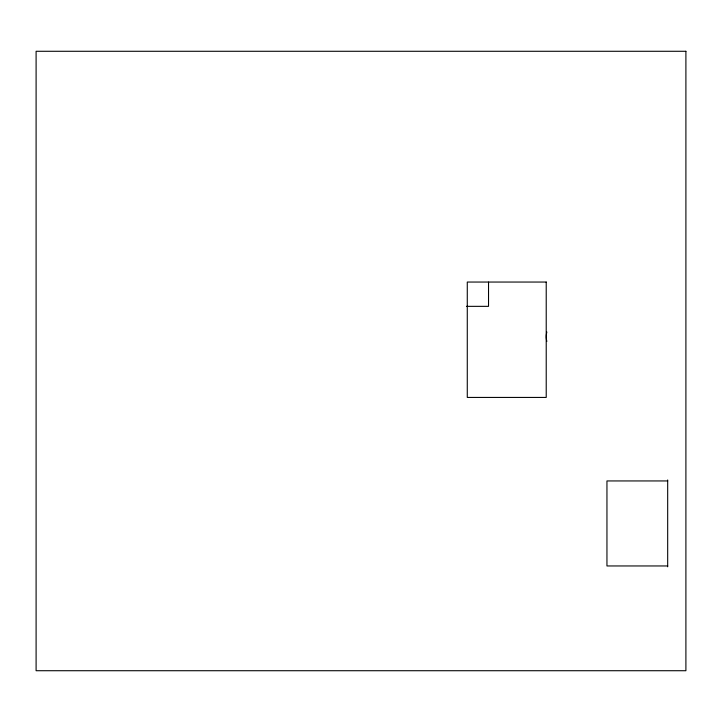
<?xml version="1.0" encoding="UTF-8"?>
<svg xmlns="http://www.w3.org/2000/svg" width="722" height="722" viewBox="0 0 722 722"><rect width="100%" height="100%" fill="white"/><g stroke="black" fill="none" stroke-linecap="round" stroke-linejoin="round"><path stroke-width="1.08" d="M466.448 306.345L488.532 306.345L488.532 282.103M667.679 480.942L606.949 480.942L606.949 565.958L667.679 565.958M667.679 479.968L667.679 566.797M546.843 341.425A18.221 18.221 0 0 1 546.843 331.994M685.9 51.28L36.1 51.28L36.1 670.72L685.9 670.72L685.9 51.28M546.22 282.049L467.278 282.049L467.278 397.434L546.22 397.434L546.22 282.049"/></g></svg>
